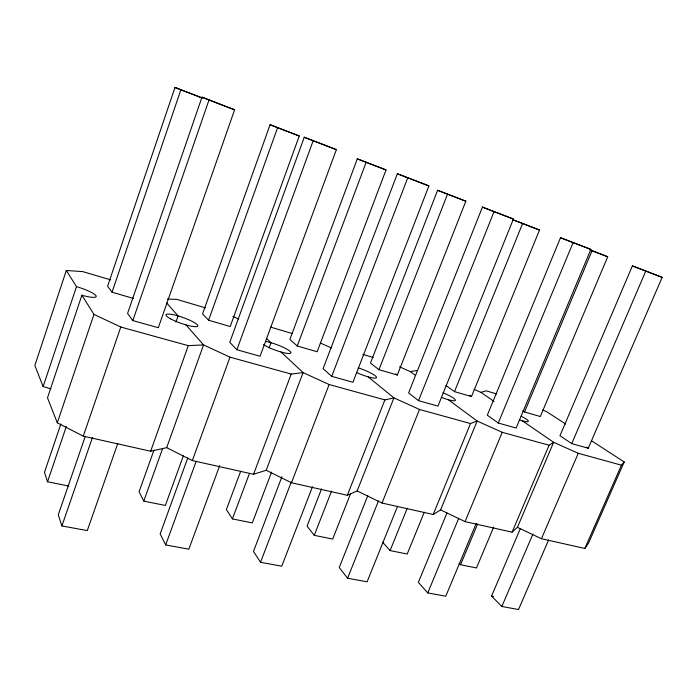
<?xml version="1.0" encoding="UTF-8"?>
<svg xmlns="http://www.w3.org/2000/svg" width="697" height="697" viewBox="0 0 697 697"><rect width="100%" height="100%" fill="white"/><g stroke="black" fill="none" stroke-linecap="round" stroke-linejoin="round"><path stroke-width="1.05" d="M110.736 279.872L82.838 271.63L66.302 270.48L34.85 365.446L43.127 386.608A17.747 4.835 16.8 0 1 50.925 389.022M43.127 386.608L76.496 286.65L66.302 270.48M76.496 286.65A18.044 3.302 18.3 0 1 96.02 295.763A18.044 3.302 18.3 0 1 81.889 295.223L47.501 397.804L57.285 422.818L83.274 436.148L150.657 451.238L166.67 447.666L192.328 460.569L253.542 474.274L266.202 470.266L291.485 482.768L347.341 495.279L357.16 490.932L393.927 397.874L368.147 376.85M57.285 422.818L93.973 314.408L81.889 295.223M60.866 423.994L44.469 472.366L47.527 481.775L68.872 486.062M202.6 98.094L174.982 87.465L107.599 286.188L112.017 292.209L133.545 298.455M47.527 481.775L66.346 426.442M112.017 292.209L180.932 89.608M83.274 436.148L120.781 327.024L93.973 314.408M85.295 436.278L58.278 514.822L61.894 525.947L87.273 530.591L117.845 443.275M201.964 97.179L127.568 313.415L132.822 320.576L158.306 327.721L234.628 109.751L201.964 97.179L227.03 106.998M61.894 525.947L92.466 437.437M132.822 320.576L209.091 99.741M175.905 322.066L178.066 315.933L166.679 302.977M150.657 451.238L188.277 345.66L203.559 344.902L229.993 357.169L291.207 374.062L303.099 372.599L329.115 384.526L384.883 399.912L393.927 397.874L419.498 409.47L470.51 423.549L477.131 421.023L502.232 432.306L549.079 445.235L553.627 442.316L578.257 453.285L621.428 465.195L624.207 461.954L591.805 440.966M154.002 450.009L139.104 491.733L143.782 501.108L165.372 505.447L183.346 455.838M270.079 124.711L202.548 313.946L208.586 320.237L230.202 326.518L299.257 135.95L270.079 124.711L290.344 132.639M143.782 501.108L162.479 448.92M208.586 320.237L277.641 127.49M166.67 447.666L203.559 344.902L185.96 324.907M187.763 457.955L160.162 533.928L165.659 544.941L188.826 549.184L219.712 465.552M304.249 137.265L229.766 342.323L236.884 349.746L260.077 356.245L336.372 149.646L304.249 137.265L336.372 149.646M192.328 460.569L229.993 357.169M165.659 544.941L196.197 461.248M236.884 349.746L313.223 140.567M269.164 347.829L271.055 342.732L266.324 338.324M240.692 471.224L226.368 509.594L232.406 518.908L252.323 522.907L271.56 472.122M357.308 158.864L289.874 339.483L297.253 345.982L317.152 351.758L386.025 169.937L357.308 158.864L386.025 169.937M232.406 518.908L249.517 473.289M297.253 345.982L366.186 162.166M253.542 474.274L291.207 374.062M266.202 470.266L303.099 372.599L281.004 352.002M281.945 476.678L253.473 551.432L260.521 562.305L281.754 566.191L312.483 486.776M397.342 173.753L323.077 368.713L331.728 376.336L352.917 382.278L428.899 185.916L397.342 173.753L428.899 185.916M260.521 562.305L291.268 482.01M331.728 376.336L407.806 177.648M291.485 482.768L329.115 384.526M321.526 488.937L307.081 526.113L314.26 535.348L332.687 539.051L350.608 493.581M437.603 190.307L370.464 363.041L378.959 369.698L397.334 375.03L465.84 201.198L437.603 190.307L465.84 201.198M314.26 535.348L331.58 491.01M378.959 369.698L447.57 194.045M347.341 495.279L384.883 399.912M367.772 495.706L339.247 567.524L347.576 578.24L367.101 581.812L397.525 506.388M482.429 207.105L408.616 392.916L418.522 400.67L437.96 406.116L513.393 219.05L482.429 207.105L513.393 219.05M347.576 578.24L378.48 500.882M418.522 400.67L494.103 211.487M357.16 490.932L382.034 503.042L419.498 409.47M424.273 512.217L407.205 554.019L390.093 550.586L407.187 508.383M454.488 391.627L522.628 223.432L539.504 230.045L471.503 396.567L454.488 391.627L445.914 385.467M382.034 503.042L433.203 514.499L470.51 423.549M433.203 514.499L440.6 509.882L477.131 421.023L448.328 399.721M446.943 513.053L418.357 582.361L427.758 592.92L445.775 596.214L476.26 523.351M560.501 237.712L487.316 415.177L498.242 423.018L516.137 428.036L590.864 249.421L560.501 237.712L590.864 249.421M427.758 592.92L458.757 518.202M498.242 423.018L573.152 242.478M440.6 509.882L465.047 521.635L502.232 432.306M493.694 527.106L476.469 567.942L460.551 564.744L477.576 524.083M524.519 411.953L592.058 250.632L607.706 256.757L540.323 416.536L524.519 411.953L522.811 410.812M465.047 521.635L512.103 532.168L549.079 445.235M512.103 532.168L517.418 527.333L553.627 442.316L522.349 420.831M548.6 539.975L518.524 609.535L501.84 606.477L491.559 596.083L520.154 529.049M632.397 265.888L559.961 435.721L571.732 443.623L588.259 448.249L662.15 277.371L632.397 265.888L662.15 277.371M501.84 606.477L532.883 534.146M571.732 443.623L645.831 270.976M517.418 527.333L541.43 538.729L578.257 453.285M541.43 538.729L584.835 548.452L621.428 465.195M624.207 461.954L588.381 543.451L584.835 548.452M474.134 389.37L480.886 392.341L486.227 390.851L496.612 393.927M399.547 366.822L410.315 371.597L417.311 370.482M167.306 299.074L176.724 299.37L205.406 307.856M491.559 596.083L493.624 596.475M120.781 327.024L188.277 345.66M270.401 327.059L291.93 333.427M362.876 354.398L373.235 357.456M201.842 97.885L174.982 87.465M227.98 107.347L234.628 109.751M291.363 133.04L299.257 135.95M512.739 219.712L522.628 223.432M539.504 230.045L512.739 219.721M590.124 249.901L592.058 250.632M607.706 256.757L590.132 250.031M542.597 409.914L546.57 411.648L565.703 424.055M320.385 343.037L331.302 347.916M232.885 316.421L238.662 319.026M586.552 447.126L588.259 448.249M480.886 392.341L494.068 401.402M469.752 395.33L471.503 396.567M410.315 371.597L415.473 375.422M395.748 373.819L397.334 375.03M459.062 563.228L460.551 564.744M382.627 542.196L390.093 550.586M265.557 341.443A15.987 2.849 20.3 0 1 287.373 349.467A15.987 2.849 20.3 0 1 284.986 352.996A15.987 2.849 20.3 0 1 263.44 344.553M358.223 367.877A15.273 2.622 21.2 0 1 376.493 377.547A15.273 2.622 21.2 0 1 357.082 372.773M442.952 392.76A14.715 2.413 21.9 0 1 455.385 400.348A14.715 2.413 21.9 0 1 441.358 397.325M521.182 416.214A14.262 2.222 22.5 0 1 528.335 421.424A14.262 2.222 22.5 0 1 519.204 419.829M170.652 318.877A16.885 3.076 19.4 0 0 197.338 326.44A16.885 3.076 19.4 0 0 177.726 315.828A16.885 3.076 19.4 0 0 170.652 318.877"/></g></svg>
